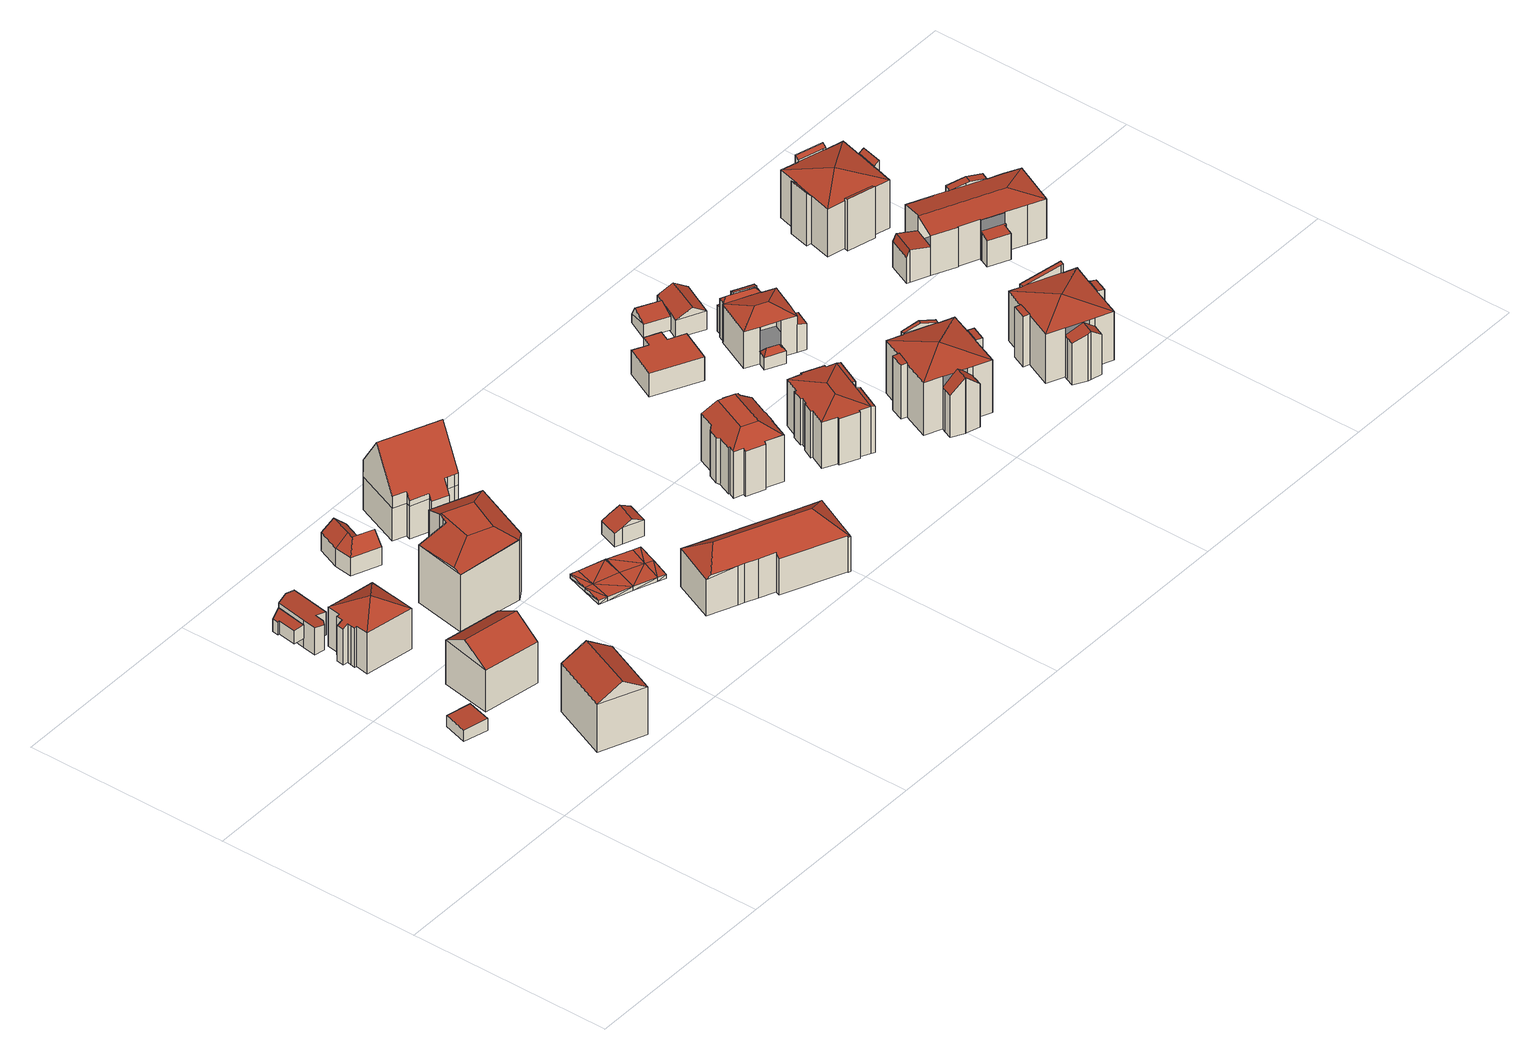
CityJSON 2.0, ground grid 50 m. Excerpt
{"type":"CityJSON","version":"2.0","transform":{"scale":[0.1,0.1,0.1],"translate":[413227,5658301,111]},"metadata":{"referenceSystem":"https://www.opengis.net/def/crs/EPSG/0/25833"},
"CityObjects":{
"building1":{"type":"Building","attributes":{"Dachtyp_tdc":"tdcPolyFlatRoof","Gemeindeschluessel":14612000,"Dachneigung":2.66,"QualitaetDacherkennung":71,"Geometrietyp2DReferenz":"3000","measuredHeight":3.19,"function":"31001_9998","roofType":"2100"},"geometry":[{"type":"Solid","lod":"2","boundaries":[[[[0,1,2,3]],[[1,4,5,2]],[[4,6,7,5]],[[6,0,3,7]],[[6,4,1,0]],[[3,2,5,7]]]],"semantics":{"surfaces":[{"type":"WallSurface"},{"type":"RoofSurface"},{"type":"GroundSurface"}],"values":[[0,0,0,0,1,2]]}}]},
"building2":{"type":"Building","attributes":{"Dachtyp_tdc":"tdcPolyFlatRoof","Gemeindeschluessel":14612000,"Dachneigung":5.07,"QualitaetDacherkennung":77,"Geometrietyp2DReferenz":"3000","measuredHeight":3.6,"function":"31001_9998","roofType":"2100"},"geometry":[{"type":"Solid","lod":"2","boundaries":[[[[8,9,10,11]],[[9,12,13,10]],[[12,14,15,13]],[[14,16,17,15]],[[16,18,19,17]],[[18,8,11,19]],[[18,16,14,12,9,8]],[[11,10,13,15,17,19]]]],"semantics":{"surfaces":[{"type":"WallSurface"},{"type":"RoofSurface"},{"type":"GroundSurface"}],"values":[[0,0,0,0,0,0,1,2]]}}]},
"building3":{"type":"Building","attributes":{"Dachtyp_tdc":"tdcPolyFlatRoof","Gemeindeschluessel":14612000,"Dachneigung":10.08,"QualitaetDacherkennung":52,"Geometrietyp2DReferenz":"3000","measuredHeight":7.12,"function":"31001_9998","roofType":"2100"},"geometry":[{"type":"Solid","lod":"2","boundaries":[[[[20,21,22,23]],[[21,24,25,22]],[[24,26,27,25]],[[26,28,29,27]],[[28,30,31,29]],[[30,32,33,31]],[[32,34,35,33]],[[34,36,37,35]],[[36,20,23,37]],[[36,34,32,30,28,26,24,21,20]],[[23,22,25,27,29,31,33,35,37]]]],"semantics":{"surfaces":[{"type":"WallSurface"},{"type":"RoofSurface"},{"type":"GroundSurface"}],"values":[[0,0,0,0,0,0,0,0,0,1,2]]}}]},
"building4":{"type":"Building","attributes":{"Dachtyp_tdc":"tdcGableRoof","Gemeindeschluessel":14612000,"Dachneigung":32.19,"QualitaetDacherkennung":63,"Geometrietyp2DReferenz":"3000","measuredHeight":16.27,"function":"31001_9998","roofType":"3100"},"geometry":[{"type":"Solid","lod":"2","boundaries":[[[[38,39,40,41]],[[39,42,43,40]],[[42,44,45,43]],[[44,38,41,45]],[[42,39,46]],[[38,44,47]],[[39,38,47,46]],[[44,42,46,47]],[[41,40,43,45]]]],"semantics":{"surfaces":[{"type":"WallSurface"},{"type":"RoofSurface"},{"type":"GroundSurface"}],"values":[[0,0,0,0,0,0,1,1,2]]}}]},
"building5":{"type":"Building","attributes":{"Dachtyp_tdc":"tdcTentRoof","Gemeindeschluessel":14612000,"Dachneigung":29.84,"QualitaetDacherkennung":59,"Geometrietyp2DReferenz":"3000","measuredHeight":13.93,"function":"31001_9998","roofType":"3500"},"geometry":[{"type":"Solid","lod":"2","boundaries":[[[[48,49,50,51]],[[49,52,53,50]],[[52,54,55,53]],[[54,56,57,55]],[[56,58,59,57]],[[58,60,61,59]],[[60,62,63,61]],[[62,64,65,63]],[[64,66,67,65]],[[66,68,69,67]],[[68,70,71,69]],[[70,72,73,71]],[[72,74,75,73]],[[74,76,77,75]],[[76,48,51,77]],[[68,66,64,62,78]],[[70,68,78]],[[72,70,78]],[[62,60,58,56,54,52,49,48,76,74,72,78]],[[51,50,53,55,57,59,61,63,65,67,69,71,73,75,77]]]],"semantics":{"surfaces":[{"type":"WallSurface"},{"type":"RoofSurface"},{"type":"GroundSurface"}],"values":[[0,0,0,0,0,0,0,0,0,0,0,0,0,0,0,1,1,1,1,2]]}}]},
"building6":{"type":"Building","attributes":{"Dachtyp_tdc":"tdcGableRoof","Gemeindeschluessel":14612000,"Dachneigung":33.59,"QualitaetDacherkennung":65,"Geometrietyp2DReferenz":"3000","measuredHeight":15.12,"function":"31001_9998","roofType":"3100"},"geometry":[{"type":"Solid","lod":"2","boundaries":[[[[79,80,81,82]],[[80,83,84,81]],[[83,85,86,84]],[[85,79,82,86]],[[83,80,87]],[[79,85,88]],[[80,79,88,87]],[[85,83,87,88]],[[82,81,84,86]]]],"semantics":{"surfaces":[{"type":"WallSurface"},{"type":"RoofSurface"},{"type":"GroundSurface"}],"values":[[0,0,0,0,0,0,1,1,2]]}}]},
"building7":{"type":"Building","attributes":{"Dachtyp_tdc":"tdcFreeFormRoof","Gemeindeschluessel":14612000,"Dachneigung":41.93,"QualitaetDacherkennung":25,"Geometrietyp2DReferenz":"3000","measuredHeight":7.38,"function":"31001_9998","roofType":"5000"},"geometry":[{"type":"Solid","lod":"2","boundaries":[[[[89,90,91,92]],[[90,93,94,91]],[[93,95,96,94]],[[95,97,98,96]],[[97,99,100,98]],[[99,101,102,100]],[[101,103,104,102]],[[103,89,92,104]],[[105,101,99]],[[101,105,103]],[[106,107,105,99,97]],[[108,109,106,97,95]],[[108,95,93]],[[109,108,93,90]],[[107,106,109,90,89]],[[105,107,89,103]],[[92,91,94,96,98,100,102,104]]]],"semantics":{"surfaces":[{"type":"WallSurface"},{"type":"RoofSurface"},{"type":"GroundSurface"}],"values":[[0,0,0,0,0,0,0,0,0,0,1,1,0,1,1,1,2]]}}]},
"building8":{"type":"Building","attributes":{"Dachtyp_tdc":"tdcFreeFormRoof","Gemeindeschluessel":14612000,"Dachneigung":16.42,"QualitaetDacherkennung":33,"Geometrietyp2DReferenz":"3000","measuredHeight":17.31,"function":"31001_9998","roofType":"5000"},"geometry":[{"type":"Solid","lod":"2","boundaries":[[[[110,111,112,113]],[[111,114,115,112]],[[114,116,117,115]],[[116,118,119,117]],[[118,120,121,119]],[[120,122,123,121]],[[122,124,125,123]],[[124,126,127,125]],[[126,128,129,127]],[[128,130,131,129]],[[130,132,133,131]],[[132,110,113,133]],[[134,135,136,137,132]],[[138,139,120,118,116,114,111,110,137,136]],[[140,141,124,122,139,138]],[[126,141,140,135,134,130,128]],[[135,140,138,136]],[[132,130,134]],[[110,132,137]],[[126,124,141]],[[122,120,139]],[[113,112,115,117,119,121,123,125,127,129,131,133]]]],"semantics":{"surfaces":[{"type":"WallSurface"},{"type":"RoofSurface"},{"type":"GroundSurface"}],"values":[[0,0,0,0,0,0,0,0,0,0,0,0,1,1,1,1,1,0,0,0,0,2]]}}]},
"building9":{"type":"Building","attributes":{"Erfassungsdatum_Objekt":"2022-03-29","BodenHoehe":111.21,"gemHoehe":0,"BauwerkHoehe":1,"Breite":10.5,"Gemeindeschluessel":"14612000","Geometrietyp2DReferenz":"3000","measuredHeight":1,"function":"53001_1800"},"geometry":[{"type":"MultiSurface","lod":"2","boundaries":[[[142,143,144]],[[142,144,145]],[[145,144,146]],[[146,144,147]],[[146,147,148]],[[147,149,150]],[[147,150,148]],[[150,149,151]],[[149,152,153]],[[149,153,151]],[[143,154,155]],[[143,155,144]],[[144,155,156]],[[144,156,147]],[[156,157,149]],[[156,149,147]],[[157,158,152]],[[157,152,149]],[[143,142,159]],[[143,159,160]],[[142,145,161]],[[142,161,159]],[[145,146,162]],[[145,162,161]],[[146,148,163]],[[146,163,162]],[[148,150,164]],[[148,164,163]],[[150,151,165]],[[150,165,164]],[[151,153,166]],[[151,166,165]],[[153,152,167]],[[153,167,166]],[[152,158,168]],[[152,168,167]],[[158,157,169]],[[158,169,168]],[[157,156,170]],[[156,155,171]],[[156,171,170]],[[155,154,172]],[[155,172,171]],[[154,143,160]],[[154,160,172]],[[157,170,169]],[[173,160,159]],[[161,173,159]],[[162,173,161]],[[174,173,162]],[[163,174,162]],[[164,175,174]],[[163,164,174]],[[165,175,164]],[[166,167,175]],[[165,166,175]],[[171,172,160]],[[173,171,160]],[[170,171,173]],[[174,170,173]],[[175,169,170]],[[174,175,170]],[[167,168,169]],[[175,167,169]]],"semantics":{"surfaces":[{"type":"RoofSurface"},{"type":"WallSurface"},{"type":"GroundSurface"}],"values":[0,0,0,0,0,0,0,0,0,0,0,0,0,0,0,0,0,0,1,1,1,1,1,1,1,1,1,1,1,1,1,1,1,1,1,1,1,1,1,1,1,1,1,1,1,1,2,2,2,2,2,2,2,2,2,2,2,2,2,2,2,2,2,2]}}]},
"building10":{"type":"Building","attributes":{"Dachtyp_tdc":"tdcFreeFormRoof","Gemeindeschluessel":14612000,"Dachneigung":56.39,"QualitaetDacherkennung":38,"Geometrietyp2DReferenz":"3000","measuredHeight":21.43,"function":"31001_9998","roofType":"5000"},"geometry":[{"type":"Solid","lod":"2","boundaries":[[[[176,177,178,179]],[[177,180,181,178]],[[180,182,183,181]],[[182,184,185,183]],[[184,186,187,185]],[[186,188,189,187]],[[188,190,191,189]],[[190,192,193,191]],[[192,194,195,193]],[[194,196,197,195]],[[196,198,199,197]],[[198,200,201,199]],[[200,202,203,201]],[[202,204,205,203]],[[204,206,207,205]],[[206,208,209,207]],[[208,210,211,209]],[[210,212,213,211]],[[194,192,214,215,216,217,218,219,220,221,222,223,224]],[[225,226,227,228,220,219,229,230,231,232,233]],[[210,225,233,212]],[[212,233,232,234]],[[234,232,231,176]],[[176,231,230,177]],[[177,230,229,180]],[[180,229,219,218,182]],[[202,221,220,228,204]],[[204,228,227,206]],[[206,227,226,208]],[[208,226,225,210]],[[194,224,196]],[[196,224,223,198]],[[198,223,222,200]],[[200,222,221,202]],[[182,218,217,184]],[[184,217,216,186]],[[186,216,215,188]],[[188,215,214,190]],[[190,214,192]],[[213,235,179,178,181,183,185,187,189,191,193,195,197,199,201,203,205,207,209,211]],[[212,234,235,213]],[[234,176,179,235]]]],"semantics":{"surfaces":[{"type":"WallSurface"},{"type":"RoofSurface"},{"type":"GroundSurface"}],"values":[[0,0,0,0,0,0,0,0,0,0,0,0,0,0,0,0,0,0,1,1,0,0,0,0,0,0,0,0,0,0,0,0,0,0,0,0,0,0,0,2,0,0]]}}]},
"building11":{"type":"Building","attributes":{"Dachtyp_tdc":"tdcFreeFormRoof","Gemeindeschluessel":14612000,"Dachneigung":34.91,"QualitaetDacherkennung":50,"Geometrietyp2DReferenz":"3000","measuredHeight":13.99,"function":"31001_9998","roofType":"5000"},"geometry":[{"type":"Solid","lod":"2","boundaries":[[[[236,237,238,239]],[[237,240,241,238]],[[240,242,243,241]],[[242,244,245,243]],[[244,246,247,245]],[[246,248,249,247]],[[248,250,251,249]],[[250,252,253,251]],[[252,254,255,253]],[[254,256,257,255]],[[256,258,259,257]],[[258,260,261,259]],[[260,236,239,261]],[[258,262,263]],[[264,265,250,248,266]],[[262,256,254,252,265,264,263]],[[263,264,266,246,244,242,240,237,236,260,258]],[[258,256,262]],[[248,246,266]],[[252,250,265]],[[239,238,241,243,245,247,249,251,253,255,257,259,261]]]],"semantics":{"surfaces":[{"type":"WallSurface"},{"type":"RoofSurface"},{"type":"GroundSurface"}],"values":[[0,0,0,0,0,0,0,0,0,0,0,0,0,1,1,1,1,0,0,0,2]]}}]},
"building12":{"type":"Building","attributes":{"Dachtyp_tdc":"tdcFreeFormRoof","Gemeindeschluessel":14612000,"Dachneigung":28.1,"QualitaetDacherkennung":77,"Geometrietyp2DReferenz":"3000","measuredHeight":5.71,"function":"31001_9998","roofType":"5000"},"geometry":[{"type":"Solid","lod":"2","boundaries":[[[[267,268,269,270]],[[268,271,272,269]],[[271,273,274,272]],[[275,276,277,278,273,271]],[[268,267,276,275]],[[267,277,276]],[[271,268,275]],[[274,279,280,270,269,272]],[[273,278,279,274]],[[278,277,280,279]],[[277,267,270,280]]]],"semantics":{"surfaces":[{"type":"WallSurface"},{"type":"RoofSurface"},{"type":"GroundSurface"}],"values":[[0,0,0,1,1,0,0,2,0,0,0]]}}]},
"building13":{"type":"Building","attributes":{"Dachtyp_tdc":"tdcFreeFormRoof","Gemeindeschluessel":14612000,"Dachneigung":29.51,"QualitaetDacherkennung":68,"Geometrietyp2DReferenz":"3000","measuredHeight":14.37,"function":"31001_9998","roofType":"5000"},"geometry":[{"type":"Solid","lod":"2","boundaries":[[[[281,282,283,284]],[[282,285,286,283]],[[285,287,288,286]],[[287,289,290,288]],[[289,291,292,290]],[[291,293,294,292]],[[293,295,296,294]],[[295,297,298,296]],[[297,299,300,298]],[[299,301,302,300]],[[301,303,304,302]],[[303,305,306,304]],[[305,307,308,306]],[[307,309,310,308]],[[309,311,312,310]],[[311,313,314,312]],[[313,315,316,314]],[[315,317,318,316]],[[317,319,320,318]],[[319,321,322,320]],[[321,323,324,322]],[[323,325,326,324]],[[325,327,328,326]],[[327,329,330,328]],[[329,331,332,330]],[[331,333,334,332]],[[333,335,336,334]],[[335,337,338,336]],[[337,339,340,338]],[[339,341,342,340]],[[341,343,344,342]],[[343,345,346,344]],[[345,347,348,346]],[[347,349,350,348]],[[349,351,352,350]],[[351,353,354,352]],[[353,355,356,354]],[[355,357,358,356]],[[357,359,360,358]],[[359,361,362,360]],[[361,363,364,362]],[[363,365,366,364]],[[365,367,368,366]],[[367,369,370,368]],[[369,371,372,370]],[[371,373,374,372]],[[373,375,376,374]],[[375,377,378,376]],[[377,379,380,378]],[[343,341,339,337,381,382,383,384,355,353,351,349,347,345]],[[385,386,365,363,361,359,357,384,383]],[[385,387,379,377,375,373,371,369,367,386]],[[381,335,333,331,329,327,325,323,321,319,317,315,313,311,309,307,305,303,301,299,297,295,293,291,289,287,285,282,281,388,389,390,391,392,393,382]],[[382,393,394,387,385,383]],[[337,335,381]],[[367,365,386]],[[394,379,387]],[[357,355,384]],[[380,395,396,397,398,399,400,401,284,283,286,288,290,292,294,296,298,300,302,304,306,308,310,312,314,316,318,320,322,324,326,328,330,332,334,336,338,340,342,344,346,348,350,352,354,356,358,360,362,364,366,368,370,372,374,376,378]],[[379,394,395,380]],[[394,393,396,395]],[[393,392,397,396]],[[392,391,398,397]],[[391,390,399,398]],[[390,389,400,399]],[[389,388,401,400]],[[388,281,284,401]]]],"semantics":{"surfaces":[{"type":"WallSurface"},{"type":"RoofSurface"},{"type":"GroundSurface"}],"values":[[0,0,0,0,0,0,0,0,0,0,0,0,0,0,0,0,0,0,0,0,0,0,0,0,0,0,0,0,0,0,0,0,0,0,0,0,0,0,0,0,0,0,0,0,0,0,0,0,0,1,1,1,1,1,0,0,0,0,2,0,0,0,0,0,0,0,0]]}}]},
"building14":{"type":"Building","attributes":{"Gemeindeschluessel":14612000,"Geometrietyp2DReferenz":"3000","function":"31001_9998","roofType":"9999"},"children":["building14-1","building14-2","building14-3"]},
"building14-1":{"type":"BuildingPart","attributes":{"Dachtyp_tdc":"tdcPolyFlatRoof","Dachneigung":15.01,"QualitaetDacherkennung":55,"Geometrietyp2DReferenz":"3000","measuredHeight":12.33,"roofType":"2100"},"parents":["building14"],"geometry":[{"type":"MultiSurface","lod":"2","boundaries":[[[402,403,404,405]],[[402,406,407,403]],[[406,408,409,407]],[[406,402,405,408]],[[409,404,403,407]]],"semantics":{"surfaces":[{"type":"WallSurface"},{"type":"RoofSurface"},{"type":"GroundSurface"}],"values":[0,0,0,1,2]}}]},
"building14-2":{"type":"BuildingPart","attributes":{"Dachtyp_tdc":"tdcPolyFlatRoof","Dachneigung":16.15,"QualitaetDacherkennung":57,"Geometrietyp2DReferenz":"3000","measuredHeight":12.35,"roofType":"2100"},"parents":["building14"],"geometry":[{"type":"MultiSurface","lod":"2","boundaries":[[[410,411,412,413]],[[411,414,415,412]],[[410,413,416,417]],[[417,414,411,410]],[[413,412,415,416]]],"semantics":{"surfaces":[{"type":"WallSurface"},{"type":"RoofSurface"},{"type":"GroundSurface"}],"values":[0,0,0,1,2]}}]},
"building14-3":{"type":"BuildingPart","attributes":{"Dachtyp_tdc":"tdcHipRoof","Dachneigung":10.01,"QualitaetDacherkennung":80,"Geometrietyp2DReferenz":"3000","measuredHeight":13.24,"roofType":"3200"},"parents":["building14"],"geometry":[{"type":"MultiSurface","lod":"2","boundaries":[[[414,418,419,415]],[[418,420,421,419]],[[420,422,423,421]],[[422,424,425,423]],[[424,426,427,425]],[[426,428,429,427]],[[428,430,431,429]],[[430,432,433,431]],[[432,434,435,433]],[[434,436,437,435]],[[436,438,439,437]],[[438,440,441,439]],[[440,442,443,441]],[[442,444,445,443]],[[444,446,447,445]],[[446,448,449,447]],[[448,450,451,449]],[[450,452,453,451]],[[452,405,404,453]],[[408,417,416,409]],[[405,452,450,448,446,444,454]],[[426,424,422,420,418,414,455]],[[444,442,440,438,436,434,432,430,428,426,455,454]],[[414,417,408,405,454,455]],[[415,419,421,423,425,427,429,431,433,435,437,439,441,443,445,447,449,451,453,404,409,416]]],"semantics":{"surfaces":[{"type":"WallSurface"},{"type":"RoofSurface"},{"type":"GroundSurface"}],"values":[0,0,0,0,0,0,0,0,0,0,0,0,0,0,0,0,0,0,0,0,1,1,1,1,2]}}]},
"building15":{"type":"Building","attributes":{"Dachtyp_tdc":"tdcPolyFlatRoof","Gemeindeschluessel":14612000,"Dachneigung":0,"QualitaetDacherkennung":79,"Geometrietyp2DReferenz":"3000","measuredHeight":6.13,"function":"31001_9998","roofType":"1000"},"geometry":[{"type":"Solid","lod":"2","boundaries":[[[[456,457,458,459]],[[457,460,461,458]],[[460,462,463,461]],[[462,464,465,463]],[[464,466,467,465]],[[466,468,469,467]],[[468,470,471,469]],[[470,456,459,471]],[[470,468,466,464,462,460,457,456]],[[459,458,461,463,465,467,469,471]]]],"semantics":{"surfaces":[{"type":"WallSurface"},{"type":"RoofSurface"},{"type":"GroundSurface"}],"values":[[0,0,0,0,0,0,0,0,1,2]]}}]},
"building16":{"type":"Building","attributes":{"Gemeindeschluessel":14612000,"Geometrietyp2DReferenz":"3000","function":"31001_9998","roofType":"9999"},"children":["building16-1","building16-2","building16-3","building16-4","building16-5"]},
"building16-1":{"type":"BuildingPart","attributes":{"Dachtyp_tdc":"tdcPolyFlatRoof","Dachneigung":5.68,"QualitaetDacherkennung":52,"Geometrietyp2DReferenz":"3000","measuredHeight":14.23,"roofType":"2100"},"parents":["building16"],"geometry":[{"type":"MultiSurface","lod":"2","boundaries":[[[472,473,474,475,476]],[[477,478,479,480,481]],[[478,482,483,479]],[[482,484,485,483]],[[484,472,476,485]],[[484,482,478,477,473,472]],[[476,475,480,479,483,485]]],"semantics":{"surfaces":[{"type":"WallSurface"},{"type":"RoofSurface"},{"type":"GroundSurface"}],"values":[0,0,0,0,0,1,2]}}]},
"building16-2":{"type":"BuildingPart","attributes":{"Dachtyp_tdc":"tdcPolyFlatRoof","Dachneigung":5.21,"QualitaetDacherkennung":61,"Geometrietyp2DReferenz":"3000","measuredHeight":14.22,"roofType":"2100"},"parents":["building16"],"geometry":[{"type":"MultiSurface","lod":"2","boundaries":[[[486,487,488]],[[486,489,490,487]],[[489,491,492,490]],[[491,493,494,495,492]],[[493,491,489,486]],[[487,490,492,495]]],"semantics":{"surfaces":[{"type":"WallSurface"},{"type":"RoofSurface"},{"type":"GroundSurface"}],"values":[0,0,0,0,1,2]}}]},
"building16-3":{"type":"BuildingPart","attributes":{"Dachtyp_tdc":"tdcGableRoof","Dachneigung":17.17,"QualitaetDacherkennung":29,"Geometrietyp2DReferenz":"3000","measuredHeight":15.24,"roofType":"3100"},"parents":["building16"],"geometry":[{"type":"MultiSurface","lod":"2","boundaries":[[[496,497,498,499,500]],[[497,501,502,498]],[[501,503,504,505,502]],[[501,497,506]],[[496,503,507]],[[497,496,507,506]],[[503,501,506,507]],[[499,498,502,505]]],"semantics":{"surfaces":[{"type":"WallSurface"},{"type":"RoofSurface"},{"type":"GroundSurface"}],"values":[0,0,0,0,0,1,1,2]}}]},
"building16-4":{"type":"BuildingPart","attributes":{"Dachtyp_tdc":"tdcFreeFormRoof","Dachneigung":48.38,"QualitaetDacherkennung":7,"Geometrietyp2DReferenz":"3000","measuredHeight":14.64,"roofType":"5000"},"parents":["building16"],"geometry":[{"type":"MultiSurface","lod":"2","boundaries":[[[508,509,510,511]],[[509,512,513,510]],[[512,514,515,513]],[[514,516,517,515]],[[516,518,519,517]],[[518,520,521,519]],[[520,522,523,521]],[[522,524,525,523]],[[518,516,514,512,509,508,526,527]],[[527,528,524,522,520,518]],[[525,529,511,510,513,515,517,519,521,523]]],"semantics":{"surfaces":[{"type":"WallSurface"},{"type":"RoofSurface"},{"type":"GroundSurface"}],"values":[0,0,0,0,0,0,0,0,1,1,2]}}]},
"building16-5":{"type":"BuildingPart","attributes":{"Dachtyp_tdc":"tdcTentRoof","Dachneigung":14.59,"QualitaetDacherkennung":62,"Geometrietyp2DReferenz":"3000","measuredHeight":15.88,"roofType":"3500"},"parents":["building16"],"geometry":[{"type":"MultiSurface","lod":"2","boundaries":[[[530,531,532,476]],[[531,500,499,532]],[[504,533,534,505]],[[533,488,487,534]],[[494,535,536,495]],[[535,537,511,536]],[[537,508,511]],[[538,525,524]],[[538,539,540,525]],[[539,481,480,540]],[[474,530,476,475]],[[533,504,500,531,541]],[[535,494,488,533,541]],[[539,538,528,542,526,537,535,541]],[[531,530,474,481,539,541]],[[476,532,499,505,534,487,495,536,511,529,525,540,480,475]]],"semantics":{"surfaces":[{"type":"WallSurface"},{"type":"RoofSurface"},{"type":"GroundSurface"}],"values":[0,0,0,0,0,0,0,0,0,0,0,1,1,1,1,2]}}]},
"building17":{"type":"Building","attributes":{"Dachtyp_tdc":"tdcGableRoof","Gemeindeschluessel":14612000,"Dachneigung":16.46,"QualitaetDacherkennung":18,"Geometrietyp2DReferenz":"3000","measuredHeight":4.87,"function":"31001_9998","roofType":"3100"},"geometry":[{"type":"Solid","lod":"2","boundaries":[[[[543,544,545,546]],[[544,547,548,545]],[[547,549,550,548]],[[549,543,546,550]],[[547,544,551]],[[543,549,552]],[[544,543,552,551]],[[549,547,551,552]],[[546,545,548,550]]]],"semantics":{"surfaces":[{"type":"WallSurface"},{"type":"RoofSurface"},{"type":"GroundSurface"}],"values":[[0,0,0,0,0,0,1,1,2]]}}]},
"building18":{"type":"Building","attributes":{"Gemeindeschluessel":14612000,"Geometrietyp2DReferenz":"3000","function":"31001_9998","roofType":"9999"},"children":["building18-1","building18-2","building18-3","building18-4","building18-5"]},
"building18-1":{"type":"BuildingPart","attributes":{"Dachtyp_tdc":"tdcPolyFlatRoof","Dachneigung":13.36,"QualitaetDacherkennung":49,"Geometrietyp2DReferenz":"3000","measuredHeight":7.29,"roofType":"2100"},"parents":["building18"],"geometry":[{"type":"MultiSurface","lod":"2","boundaries":[[[553,554,555,556]],[[554,557,558,555]],[[557,559,560,558]],[[559,561,562,560]],[[561,559,557,554,553]],[[555,558,560,562,556]]],"semantics":{"surfaces":[{"type":"WallSurface"},{"type":"RoofSurface"},{"type":"GroundSurface"}],"values":[0,0,0,0,1,2]}}]},
"building18-2":{"type":"BuildingPart","attributes":{"Dachtyp_tdc":"tdcFreeFormRoof","Dachneigung":46.64,"QualitaetDacherkennung":21,"Geometrietyp2DReferenz":"3000","measuredHeight":11.03,"roofType":"5000"},"parents":["building18"],"geometry":[{"type":"MultiSurface","lod":"2","boundaries":[[[563,564,565,566]],[[564,567,568,565]],[[567,569,570,568]],[[569,571,572,570]],[[573,574,575,576,577]],[[573,571,569,567,578,579]],[[567,564,578]],[[564,563,580,581]],[[564,581,574,579,578]],[[574,573,579]],[[566,565,568,570,572,577,576,582]]],"semantics":{"surfaces":[{"type":"WallSurface"},{"type":"RoofSurface"},{"type":"GroundSurface"}],"values":[0,0,0,0,0,1,1,1,1,1,2]}}]},
"building18-3":{"type":"BuildingPart","attributes":{"Dachtyp_tdc":"tdcHipRoof","Dachneigung":20.39,"QualitaetDacherkennung":47,"Geometrietyp2DReferenz":"3000","measuredHeight":11.4,"roofType":"3200"},"parents":["building18"],"geometry":[{"type":"MultiSurface","lod":"2","boundaries":[[[583,553,556]],[[584,585,586,562,561]],[[585,587,586]],[[588,589,590]],[[588,591,592,589]],[[591,563,566,592]],[[575,593,594,576]],[[593,583,556,594]],[[595,580,563,591,596]],[[584,583,593,597]],[[591,588,585,584,597,596]],[[593,575,595,596,597]],[[556,562,586,589,592,566,582,576,594]]],"semantics":{"surfaces":[{"type":"WallSurface"},{"type":"RoofSurface"},{"type":"GroundSurface"}],"values":[0,0,0,0,0,0,0,0,1,1,1,1,2]}}]},
"building18-4":{"type":"BuildingPart","attributes":{"Dachtyp_tdc":"tdcPolyFlatRoof","Dachneigung":19.41,"QualitaetDacherkennung":34,"Geometrietyp2DReferenz":"3000","measuredHeight":10.51,"roofType":"2100"},"parents":["building18"],"geometry":[{"type":"MultiSurface","lod":"2","boundaries":[[[598,599,600,601]],[[599,602,603,600]],[[602,604,573,577,603]],[[605,598,601,572,571]],[[605,604,602,599,598]],[[601,600,603,577,572]]],"semantics":{"surfaces":[{"type":"WallSurface"},{"type":"RoofSurface"},{"type":"GroundSurface"}],"values":[0,0,0,0,1,2]}}]},
"building18-5":{"type":"BuildingPart","attributes":{"Dachtyp_tdc":"tdcFreeFormRoof","Dachneigung":51.35,"QualitaetDacherkennung":6,"Geometrietyp2DReferenz":"3000","measuredHeight":4.57,"roofType":"5000"},"parents":["building18"],"geometry":[{"type":"MultiSurface","lod":"2","boundaries":[[[587,606,607,586]],[[606,608,609,607]],[[608,590,589,609]],[[610,590,608]],[[611,610,608,606]],[[611,606,587]],[[610,611,587,590]],[[586,607,609,589]]],"semantics":{"surfaces":[{"type":"WallSurface"},{"type":"RoofSurface"},{"type":"GroundSurface"}],"values":[0,0,0,1,1,1,1,2]}}]},
"building19":{"type":"Building","attributes":{"Dachtyp_tdc":"tdcFreeFormRoof","Gemeindeschluessel":14612000,"Dachneigung":28.33,"QualitaetDacherkennung":78,"Geometrietyp2DReferenz":"3000","measuredHeight":6.81,"function":"31001_9998","roofType":"5000"},"geometry":[{"type":"Solid","lod":"2","boundaries":[[[[612,613,614,615]],[[613,616,617,614]],[[616,618,619,617]],[[618,620,621,619]],[[620,622,623,621]],[[622,624,625,623]],[[624,612,615,625]],[[626,616,613,612,627]],[[622,620,618,626,627,624]],[[612,624,627]],[[618,616,626]],[[615,614,617,619,621,623,625]]]],"semantics":{"surfaces":[{"type":"WallSurface"},{"type":"RoofSurface"},{"type":"GroundSurface"}],"values":[[0,0,0,0,0,0,0,1,1,0,0,2]]}}]},
"building20":{"type":"Building","attributes":{"Dachtyp_tdc":"tdcPolyFlatRoof","Gemeindeschluessel":14612000,"Dachneigung":0,"QualitaetDacherkennung":22,"Geometrietyp2DReferenz":"3000","measuredHeight":6.88,"function":"31001_9998","roofType":"1000"},"geometry":[{"type":"Solid","lod":"2","boundaries":[[[[628,629,630,631]],[[629,632,633,630]],[[632,634,635,633]],[[634,636,637,635]],[[636,628,631,637]],[[636,634,632,629,628]],[[631,630,633,635,637]]]],"semantics":{"surfaces":[{"type":"WallSurface"},{"type":"RoofSurface"},{"type":"GroundSurface"}],"values":[[0,0,0,0,0,1,2]]}}]},
"building21":{"type":"Building","attributes":{"Gemeindeschluessel":14612000,"Geometrietyp2DReferenz":"3000","function":"31001_9998","roofType":"9999"},"children":["building21-1","building21-2","building21-3","building21-4","building21-5"]},
"building21-1":{"type":"BuildingPart","attributes":{"Dachtyp_tdc":"tdcPolyFlatRoof","Dachneigung":14.17,"QualitaetDacherkennung":16,"Geometrietyp2DReferenz":"3000","measuredHeight":15.29,"roofType":"2100"},"parents":["building21"],"geometry":[{"type":"MultiSurface","lod":"2","boundaries":[[[638,639,640,641]],[[639,642,643,644,640]],[[645,638,641,646]],[[645,647,642,639,638]],[[641,640,644,646]]],"semantics":{"surfaces":[{"type":"WallSurface"},{"type":"RoofSurface"},{"type":"GroundSurface"}],"values":[0,0,0,1,2]}}]},
"building21-2":{"type":"BuildingPart","attributes":{"Dachtyp_tdc":"tdcPolyFlatRoof","Dachneigung":6.36,"QualitaetDacherkennung":60,"Geometrietyp2DReferenz":"3000","measuredHeight":13.27,"roofType":"2100"},"parents":["building21"],"geometry":[{"type":"MultiSurface","lod":"2","boundaries":[[[648,649,650]],[[648,651,652,649]],[[651,653,654,652]],[[653,655,656,657,654]],[[655,653,651,648]],[[649,652,654,657]]],"semantics":{"surfaces":[{"type":"WallSurface"},{"type":"RoofSurface"},{"type":"GroundSurface"}],"values":[0,0,0,0,1,2]}}]},
"building21-3":{"type":"BuildingPart","attributes":{"Dachtyp_tdc":"tdcFreeFormRoof","Dachneigung":21.48,"QualitaetDacherkennung":7,"Geometrietyp2DReferenz":"3000","measuredHeight":12.63,"roofType":"5000"},"parents":["building21"],"geometry":[{"type":"MultiSurface","lod":"2","boundaries":[[[658,659,660,661]],[[662,663,664,665]],[[663,666,667,664]],[[666,668,669,667]],[[668,670,671,669]],[[670,672,673,671]],[[672,658,661,673]],[[668,666,663,662,674]],[[674,659,658,672,670,668]],[[661,660,675,665,664,667,669,671,673]]],"semantics":{"surfaces":[{"type":"WallSurface"},{"type":"RoofSurface"},{"type":"GroundSurface"}],"values":[0,0,0,0,0,0,0,1,1,2]}}]},
"building21-4":{"type":"BuildingPart","attributes":{"Dachtyp_tdc":"tdcPolyFlatRoof","Dachneigung":6.03,"QualitaetDacherkennung":62,"Geometrietyp2DReferenz":"3000","measuredHeight":13.26,"roofType":"2100"},"parents":["building21"],"geometry":[{"type":"MultiSurface","lod":"2","boundaries":[[[676,677,678,679]],[[680,681,682,683,684]],[[681,685,686,682]],[[681,680,677,676,685]],[[686,679,683,682]],[[685,676,679,686]]],"semantics":{"surfaces":[{"type":"WallSurface"},{"type":"RoofSurface"},{"type":"GroundSurface"}],"values":[0,0,0,1,2,0]}}]},
"building21-5":{"type":"BuildingPart","attributes":{"Dachtyp_tdc":"tdcTentRoof","Dachneigung":13.04,"QualitaetDacherkennung":62,"Geometrietyp2DReferenz":"3000","measuredHeight":14.89,"roofType":"3500"},"parents":["building21"],"geometry":[{"type":"MultiSurface","lod":"2","boundaries":[[[656,687,688,657]],[[687,689,646,688]],[[689,645,646]],[[643,690,691,644]],[[690,684,683,691]],[[678,692,693,679]],[[692,694,665,693]],[[694,662,665]],[[695,696,697,660,659]],[[696,650,649,697]],[[690,643,647,689,687,698]],[[692,678,684,690,698]],[[696,695,694,692,698]],[[687,656,650,696,698]],[[657,688,646,644,691,683,679,693,665,675,660,697,649]]],"semantics":{"surfaces":[{"type":"WallSurface"},{"type":"RoofSurface"},{"type":"GroundSurface"}],"values":[0,0,0,0,0,0,0,0,0,0,1,1,1,1,2]}}]},
"building22":{"type":"Building","attributes":{"Gemeindeschluessel":14612000,"Geometrietyp2DReferenz":"3000","function":"31001_9998","roofType":"9999"},"children":["building22-1","building22-2","building22-3","building22-4","building22-5"]},
"building22-1":{"type":"BuildingPart","attributes":{"Dachtyp_tdc":"tdcPolyFlatRoof","Dachneigung":31.79,"QualitaetDacherkennung":45,"Geometrietyp2DReferenz":"3000","measuredHeight":13.58,"roofType":"2100"},"parents":["building22"],"geometry":[{"type":"MultiSurface","lod":"2","boundaries":[[[699,700,701]],[[699,702,703,700]],[[702,704,705,703]],[[704,706,707,705]],[[706,708,709,710,707]],[[708,706,704,702,699]],[[700,703,705,707,710]]],"semantics":{"surfaces":[{"type":"WallSurface"},{"type":"RoofSurface"},{"type":"GroundSurface"}],"values":[0,0,0,0,0,1,2]}}]},
"building22-2":{"type":"BuildingPart","attributes":{"Dachtyp_tdc":"tdcPolyFlatRoof","Dachneigung":32.88,"QualitaetDacherkennung":16,"Geometrietyp2DReferenz":"3000","measuredHeight":13.66,"roofType":"2100"},"parents":["building22"],"geometry":[{"type":"MultiSurface","lod":"2","boundaries":[[[711,712,713,714,715]],[[716,717,718]],[[716,719,720,717]],[[719,711,715,720]],[[719,716,712,711]],[[715,714,717,720]]],"semantics":{"surfaces":[{"type":"WallSurface"},{"type":"RoofSurface"},{"type":"GroundSurface"}],"values":[0,0,0,0,1,2]}}]},
"building22-3":{"type":"BuildingPart","attributes":{"Dachtyp_tdc":"tdcTentRoof","Dachneigung":14.29,"QualitaetDacherkennung":63,"Geometrietyp2DReferenz":"3000","measuredHeight":14.53,"roofType":"3500"},"parents":["building22"],"geometry":[{"type":"MultiSurface","lod":"2","boundaries":[[[713,721,722,714]],[[721,701,700,722]],[[709,723,707,710]],[[723,724,725,707]],[[724,726,727,725]],[[728,729,730,731]],[[729,732,733,730]],[[732,734,735,733]],[[736,737,738,739]],[[737,718,717,738]],[[724,723,709,701,721,740]],[[729,728,726,724,740]],[[737,736,734,732,729,740]],[[721,713,718,737,740]],[[714,722,700,710,707,725,727,731,730,733,735,739,738,717]]],"semantics":{"surfaces":[{"type":"WallSurface"},{"type":"RoofSurface"},{"type":"GroundSurface"}],"values":[0,0,0,0,0,0,0,0,0,0,1,1,1,1,2]}}]},
"building22-4":{"type":"BuildingPart","attributes":{"Dachtyp_tdc":"tdcPolyFlatRoof","Dachneigung":42.14,"QualitaetDacherkennung":49,"Geometrietyp2DReferenz":"3000","measuredHeight":13.66,"roofType":"2100"},"parents":["building22"],"geometry":[{"type":"MultiSurface","lod":"2","boundaries":[[[741,742,735,734]],[[741,743,744,742]],[[743,745,739,744]],[[745,736,739]],[[736,745,743,741,734]],[[735,742,744,739]]],"semantics":{"surfaces":[{"type":"WallSurface"},{"type":"RoofSurface"},{"type":"GroundSurface"}],"values":[0,0,0,0,1,2]}}]},
"building22-5":{"type":"BuildingPart","attributes":{"Dachtyp_tdc":"tdcPolyFlatRoof","Dachneigung":19.56,"QualitaetDacherkennung":23,"Geometrietyp2DReferenz":"3000","measuredHeight":13.58,"roofType":"2100"},"parents":["building22"],"geometry":[{"type":"MultiSurface","lod":"2","boundaries":[[[746,747,728,731,748]],[[749,750,751,727,726]],[[750,746,748,751]],[[750,749,747,746]],[[748,731,727,751]]],"semantics":{"surfaces":[{"type":"WallSurface"},{"type":"RoofSurface"},{"type":"GroundSurface"}],"values":[0,0,0,1,2]}}]},
"building23":{"type":"Building","attributes":{"Gemeindeschluessel":14612000,"Geometrietyp2DReferenz":"3000","function":"31001_9998","roofType":"9999"},"children":["building23-1","building23-2","building23-3","building23-4"]},
"building23-1":{"type":"BuildingPart","attributes":{"Dachtyp_tdc":"tdcPolyFlatRoof","Dachneigung":9.78,"QualitaetDacherkennung":51,"Geometrietyp2DReferenz":"3000","measuredHeight":7.41,"roofType":"2100"},"parents":["building23"],"geometry":[{"type":"MultiSurface","lod":"2","boundaries":[[[752,753,754,755]],[[753,756,757,754]],[[756,758,759,757]],[[760,761,762,763]],[[761,764,765,762]],[[764,766,767,765]],[[766,752,755,767]],[[766,764,761,760,758,756,753,752]],[[755,754,757,759,763,762,765,767]]],"semantics":{"surfaces":[{"type":"WallSurface"},{"type":"RoofSurface"},{"type":"GroundSurface"}],"values":[0,0,0,0,0,0,0,1,2]}}]},
"building23-2":{"type":"BuildingPart","attributes":{"Dachtyp_tdc":"tdcHipAndGableRoof","Dachneigung":11.68,"QualitaetDacherkennung":52,"Geometrietyp2DReferenz":"3000","measuredHeight":11.62,"roofType":"5000"},"parents":["building23"],"geometry":[{"type":"MultiSurface","lod":"2","boundaries":[[[768,769,770,759,758]],[[769,771,772,770]],[[771,773,774,772]],[[773,775,776,777,774]],[[778,779,780,781,782]],[[779,783,784,780]],[[783,785,784]],[[786,787,788,789]],[[787,790,791,788]],[[790,792,793,791]],[[792,794,795,793]],[[794,796,797,795]],[[796,798,760,763,797]],[[792,790,799]],[[790,787,786,800,801,783,779,778,802,799]],[[802,775,773,771,769,768,798,796,794,792,799]],[[763,759,770,772,774,777,803,781,780,784,804,789,788,791,793,795,797]]],"semantics":{"surfaces":[{"type":"WallSurface"},{"type":"RoofSurface"},{"type":"GroundSurface"}],"values":[0,0,0,0,0,0,0,0,0,0,0,0,0,1,1,1,2]}}]},
"building23-3":{"type":"BuildingPart","attributes":{"Dachtyp_tdc":"tdcGableRoof","Dachneigung":10.17,"QualitaetDacherkennung":43,"Geometrietyp2DReferenz":"3000","measuredHeight":11.23,"roofType":"3100"},"parents":["building23"],"geometry":[{"type":"MultiSurface","lod":"2","boundaries":[[[785,801,805,784]],[[801,806,807,805]],[[806,808,809,807]],[[808,810,811,809]],[[810,812,786,789,811]],[[808,806,801,785,801,813]],[[813,812,810,808]],[[804,784,805,807,809,811,789]]],"semantics":{"surfaces":[{"type":"WallSurface"},{"type":"RoofSurface"},{"type":"GroundSurface"}],"values":[0,0,0,0,0,1,1,2]}}]},
"building23-4":{"type":"BuildingPart","attributes":{"Dachtyp_tdc":"tdcGableRoof","Dachneigung":10.95,"QualitaetDacherkennung":11,"Geometrietyp2DReferenz":"3000","measuredHeight":8.51,"roofType":"3100"},"parents":["building23"],"geometry":[{"type":"MultiSurface","lod":"2","boundaries":[[[814,815,816,817]],[[815,818,819,816]],[[818,820,821,819]],[[820,782,781,821]],[[776,814,817,777]],[[820,818,815,814]],[[814,776,822,782,820]],[[817,816,819,821,781,803,777]]],"semantics":{"surfaces":[{"type":"WallSurface"},{"type":"RoofSurface"},{"type":"GroundSurface"}],"values":[0,0,0,0,0,1,1,2]}}]}
},
"vertices":[
[63,250,95],[5,266,92],[5,266,63],[63,250,63],[21,324,92],[21,324,63],[79,308,95],[79,308,63],
[28,727,110],[35,772,110],[35,772,76],[28,727,76],[31,772,109],[31,772,76],[33,787,109],[33,787,76],[67,799,112],[67,799,76],[54,723,112],[54,723,76],
[48,690,124],[54,723,124],[54,723,53],[48,690,53],[67,799,124],[67,799,53],[107,812,117],[107,812,53],[131,808,113],[131,808,53],[115,713,113],[115,713,53],[88,718,118],[88,718,53],[84,696,118],[84,696,53],[73,685,119],[73,685,53],
[195,67,139],[255,209,139],[255,209,13],[195,67,13],[365,162,138],[365,162,13],[305,22,138],[305,22,13],[309,186,176],[250,44,176],
[76,618,148],[78,627,147],[78,627,46],[76,618,46],[65,629,140],[65,629,46],[68,647,139],[68,647,46],[81,644,147],[81,644,46],[84,661,146],[84,661,46],[90,659,149],[90,659,46],[96,692,148],[96,692,46],[97,692,148],[97,692,46],[134,685,148],[134,685,46],[215,671,148],[215,671,46],[194,551,153],[194,551,46],[73,572,153],[73,572,46],[79,605,151],[79,605,46],[74,606,148],[74,606,46],[144,619,185],
[285,294,135],[144,319,135],[144,319,27],[285,294,27],[166,440,142],[166,440,27],[307,415,142],[307,415,27],[155,382,178],[296,357,178],
[318,808,80],[324,852,80],[324,852,33],[318,808,33],[347,908,80],[347,908,33],[400,885,80],[400,885,33],[384,844,80],[384,844,33],[407,834,80],[407,834,33],[405,829,80],[405,829,33],[386,781,80],[386,781,33],[397,808,106],[348,828,105],[349,827,106],[374,897,106],[353,844,107],
[349,655,170],[407,644,186],[407,644,20],[349,655,20],[411,643,187],[411,643,20],[423,641,190],[423,641,20],[430,655,190],[430,655,20],[436,669,190],[436,669,20],[451,707,172],[451,707,20],[453,711,170],[453,711,20],[571,661,170],[571,661,20],[509,513,170],[509,513,20],[483,497,178],[483,497,20],[325,527,170],[325,527,20],[480,497,179],[470,554,193],[412,578,193],[329,547,176],[439,667,191],[436,670,190],[511,637,191],[570,662,171],
[622,474,12],[606,424,12],[625,418,12],[641,468,12],[704,448,12],[688,398,12],[706,447,12],[744,375,12],[708,446,12],[764,423,12],[763,367,12],[782,416,12],[590,374,12],[610,367,12],[670,348,12],[724,326,12],[743,319,12],[622,474,2],[606,424,2],[641,468,2],[704,448,2],[706,447,2],[708,446,2],[764,423,2],[782,416,2],[763,367,2],[743,319,2],[724,326,2],[670,348,2],[610,367,2],[590,374,2],[625,418,2],[688,398,2],[744,375,2],
[612,899,113],[607,888,113],[607,888,27],[612,899,27],[656,868,113],[656,868,27],[611,758,113],[611,758,27],[603,761,113],[603,761,27],[588,767,113],[588,767,27],[580,770,113],[580,770,27],[575,757,113],[575,757,27],[572,751,113],[572,751,27],[534,767,113],[534,767,27],[538,776,113],[538,776,27],[494,793,113],[494,793,27],[498,804,113],[498,804,27],[466,817,113],[466,817,27],[511,928,113],[511,928,27],[547,913,113],[547,913,27],[558,939,113],[558,939,27],[578,930,113],[578,930,27],[571,915,113],[571,915,27],[575,757,122],[580,770,144],[588,767,144],[603,761,144],[611,758,144],[635,817,241],[491,877,241],[466,817,144],[498,804,144],[494,793,127],[538,776,127],[578,930,114],[558,939,114],[547,913,157],[511,928,157],[656,868,157],[607,888,157],[612,899,140],[595,905,140],[571,915,139],[595,905,113],[595,905,27],
[978,30,109],[832,93,109],[832,93,14],[978,30,14],[836,104,117],[836,104,14],[798,120,117],[798,120,14],[768,133,117],[768,133,14],[753,139,117],[753,139,14],[685,169,108],[685,169,14],[728,269,114],[728,269,14],[979,161,114],[979,161,14],[1022,143,114],[1022,143,14],[1031,139,114],[1031,139,14],[983,25,107],[983,25,14],[977,27,107],[977,27,14],[1031,139,115],[960,108,154],[747,199,154],[729,269,114],[695,165,117],
[843,490,44],[825,441,44],[825,441,1],[843,490,1],[777,459,45],[777,459,1],[759,466,35],[759,466,1],[799,451,58],[818,499,58],[795,508,45],[777,514,35],[777,514,1],[795,508,1],
[1135,479,144],[1136,480,142],[1136,480,13],[1135,479,13],[1137,480,140],[1137,480,13],[1139,481,139],[1139,481,13],[1140,481,137],[1140,481,13],[1142,481,136],[1142,481,13],[1143,481,135],[1143,481,13],[1145,481,134],[1145,481,13],[1146,481,133],[1146,481,13],[1147,481,132],[1147,481,13],[1149,481,132],[1149,481,13],[1150,480,132],[1150,480,13],[1152,480,132],[1152,480,13],[1153,479,132],[1153,479,13],[1154,478,132],[1154,478,13],[1155,477,132],[1155,477,13],[1157,477,133],[1157,477,13],[1158,476,134],[1158,476,13],[1159,475,135],[1159,475,13],[1160,473,136],[1160,473,13],[1161,472,137],[1161,472,13],[1161,471,139],[1161,471,13],[1162,470,141],[1162,470,13],[1163,468,142],[1163,468,13],[1163,467,144],[1163,467,13],[1163,466,146],[1163,466,13],[1164,464,148],[1164,464,13],[1164,463,151],[1164,463,13],[1164,461,151],[1164,461,13],[1164,460,151],[1164,460,13],[1164,459,151],[1164,459,13],[1164,457,151],[1164,457,13],[1189,446,134],[1189,446,13],[1168,397,134],[1168,397,13],[1170,396,132],[1170,396,13],[1156,364,132],[1156,364,13],[1154,365,134],[1154,365,13],[1133,317,134],[1133,317,13],[1091,336,135],[1091,336,13],[1088,330,132],[1088,330,13],[1045,349,131],[1045,349,13],[1047,355,134],[1047,355,13],[1025,364,134],[1025,364,13],[1032,380,135],[1032,380,13],[1030,381,134],[1030,381,13],[1044,414,134],[1044,414,13],[1042,423,131],[1042,423,13],[1053,448,131],[1053,448,13],[1065,455,135],[1065,455,13],[1081,493,135],[1081,493,13],[1164,462,152],[1155,463,157],[1114,369,157],[1131,318,135],[1076,386,157],[1026,366,135],[1116,478,157],[1133,479,146],[1132,478,148],[1131,477,150],[1130,476,153],[1129,475,155],[1128,474,157],[1127,473,157],[1127,473,13],[1128,474,13],[1129,475,13],[1130,476,13],[1131,477,13],[1132,478,13],[1133,479,13],
[1399,380,127],[1399,380,6],[1391,384,6],[1391,384,129],[1369,317,127],[1369,317,6],[1361,321,129],[1361,321,6],
[1360,298,126],[1330,235,126],[1330,235,6],[1360,298,6],[1322,239,129],[1322,239,6],[1352,302,6],[1352,302,129],
[1297,251,129],[1297,251,6],[1295,246,128],[1295,246,6],[1251,267,127],[1251,267,6],[1253,272,128],[1253,272,6],[1220,288,127],[1220,288,6],[1238,326,127],[1238,326,6],[1234,328,127],[1234,328,6],[1247,354,127],[1247,354,6],[1250,352,127],[1250,352,6],[1258,368,127],[1258,368,6],[1254,370,127],[1254,370,6],[1266,396,127],[1266,396,6],[1270,394,127],[1270,394,6],[1288,432,127],[1288,432,6],[1319,418,128],[1319,418,6],[1321,423,127],[1321,423,6],[1370,399,128],[1370,399,6],[1368,394,128],[1368,394,6],[1318,352,138],[1300,316,138],
[1179,706,75],[1216,783,75],[1216,783,13],[1179,706,13],[1253,765,75],[1253,765,13],[1265,789,75],[1265,789,13],[1301,771,75],[1301,771,13],[1290,747,75],[1290,747,13],[1330,728,75],[1330,728,13],[1292,651,75],[1292,651,13],
[1476,289,148],[1477,288,148],[1477,288,144],[1477,288,6],[1476,289,6],[1462,255,148],[1449,261,147],[1449,261,6],[1462,255,6],[1462,255,144],[1461,291,147],[1461,291,6],[1463,294,147],[1463,294,6],
[1624,225,148],[1624,225,6],[1624,225,144],[1638,219,147],[1638,219,6],[1623,185,147],[1623,185,6],[1609,191,148],[1609,191,144],[1609,191,6],
[1535,322,146],[1538,331,146],[1538,331,6],[1535,322,6],[1535,322,144],[1612,299,146],[1612,299,6],[1608,290,146],[1608,290,144],[1608,290,6],[1576,315,158],[1572,306,158],
[1541,145,118],[1540,145,118],[1540,145,6],[1541,145,6],[1537,136,118],[1537,136,6],[1528,117,119],[1528,117,6],[1495,127,151],[1495,127,6],[1493,127,152],[1493,127,6],[1464,145,114],[1464,145,6],[1472,164,114],[1472,164,6],[1476,173,114],[1476,173,6],[1516,156,144],[1507,159,152],[1500,162,144],[1507,159,6],
[1476,289,144],[1498,338,144],[1498,338,6],[1645,275,144],[1645,275,6],[1582,127,144],[1582,127,6],[1541,145,144],[1476,173,144],[1435,191,144],[1435,191,6],[1540,233,165],[1507,159,144],
[1344,882,41],[1399,855,41],[1399,855,18],[1344,882,18],[1374,804,54],[1374,804,18],[1319,831,54],[1319,831,18],[1393,842,66],[1338,870,66],
[1500,595,86],[1511,590,83],[1511,590,13],[1500,595,13],[1520,586,81],[1520,586,13],[1502,549,81],[1502,549,13],[1482,559,86],[1482,559,13],
[1414,699,112],[1416,698,114],[1416,698,13],[1414,699,13],[1424,715,114],[1424,715,13],[1427,713,114],[1427,713,13],[1452,702,114],[1452,702,13],[1500,678,114],[1492,662,114],[1492,662,113],[1492,662,13],[1500,678,13],[1428,703,123],[1487,674,123],[1414,699,113],[1415,698,114],[1415,698,13],
[1500,595,111],[1482,559,109],[1450,575,109],[1450,575,13],[1450,575,45],[1405,596,109],[1405,596,13],[1405,596,45],[1372,612,109],[1372,612,13],[1524,646,113],[1524,646,13],[1415,698,113],[1436,634,127],[1466,620,127],
[1457,712,114],[1475,703,114],[1475,703,13],[1457,712,13],[1505,689,114],[1505,689,13],[1500,678,118],[1452,702,118],
[1440,554,45],[1440,554,13],[1395,576,45],[1395,576,13],[1410,581,59],[1435,569,59],
[1362,781,63],[1374,804,63],[1374,804,15],[1362,781,15],[1402,861,63],[1402,861,15],[1449,839,74],[1449,839,15],[1465,830,63],[1465,830,15],[1459,818,63],[1459,818,15],[1425,750,63],[1425,750,15],[1435,845,83],[1396,764,83],
[1427,713,83],[1435,730,83],[1435,730,14],[1427,713,14],[1460,718,83],[1460,718,14],[1457,712,83],[1457,712,14],[1452,702,83],[1452,702,14],
[1793,222,164],[1881,184,188],[1881,184,35],[1793,222,35],[1877,174,188],[1877,174,165],[1877,174,35],[1790,212,164],[1790,212,35],[1795,210,165],
[1724,142,168],[1724,142,35],[1724,142,164],[1710,148,166],[1710,148,35],[1725,182,166],[1725,182,35],[1738,176,168],[1738,176,164],[1738,176,35],
[1734,51,144],[1738,60,144],[1738,60,35],[1734,51,35],[1802,32,141],[1798,23,141],[1798,23,35],[1802,32,35],[1790,5,141],[1790,5,35],[1764,12,161],[1764,12,35],[1756,14,158],[1756,14,35],[1726,32,144],[1726,32,35],[1778,43,161],[1778,43,35],
[1871,79,167],[1871,79,168],[1871,79,164],[1871,79,35],[1885,112,168],[1899,106,166],[1899,106,35],[1885,112,35],[1885,112,164],[1885,73,166],[1885,73,35],
[1760,225,165],[1760,225,35],[1790,212,165],[1907,162,165],[1907,162,35],[1843,15,163],[1843,15,35],[1802,32,163],[1738,60,163],[1696,78,163],[1696,78,35],[1801,119,184],
[1863,697,229],[1863,697,101],[1863,697,226],[1875,694,237],[1875,694,101],[1862,643,237],[1862,643,101],[1850,646,229],[1850,646,101],[1849,646,229],[1849,646,226],[1849,646,101],
[1836,770,238],[1834,761,231],[1834,761,226],[1834,761,101],[1836,770,101],[1766,779,231],[1766,779,101],[1766,779,226],[1768,789,238],[1768,789,101],
[1877,749,226],[1877,749,101],[1850,646,226],[1835,595,226],[1835,595,101],[1792,606,226],[1792,606,101],[1724,625,226],[1681,636,226],[1681,636,101],[1724,625,101],[1695,688,226],[1695,688,101],[1695,689,226],[1695,689,101],[1709,739,226],[1723,791,226],[1723,791,101],[1709,739,101],[1778,693,247],
[1683,692,238],[1683,692,101],[1696,742,238],[1696,742,101],[1709,739,227],
[1722,615,237],[1724,625,233],[1722,615,101],[1792,606,233],[1790,597,237],[1790,597,101],
[1859,359,168],[1870,382,172],[1870,382,99],[1859,359,99],[1869,382,172],[1869,382,99],[1870,385,173],[1870,385,99],[1923,361,173],[1921,358,172],[1921,358,99],[1923,361,99],[1918,359,172],[1918,359,99],[1909,336,168],[1909,336,99],
[1870,385,203],[1871,387,203],[1871,387,99],[1824,408,203],[1824,408,99],[1823,406,203],[1823,406,99],[1766,433,203],[1766,433,174],[1766,433,99],[1792,488,214],[1815,538,203],[1815,538,99],[1792,488,99],[1792,488,174],[1873,511,203],[1873,511,99],[1873,511,196],[1984,459,203],[2018,444,203],[2018,444,99],[1984,459,99],[2057,425,203],[2057,425,99],[2009,322,203],[2009,322,99],[1969,340,203],[1969,340,99],[1923,362,203],[1923,362,99],[1923,361,203],[1977,399,215],[1949,475,203],[1908,495,203],[1790,485,215],[1790,485,99],[1949,475,99],
[1908,495,99],[1915,511,203],[1915,511,99],[1956,492,211],[1956,492,99],[1992,476,204],[1992,476,99],[1984,459,204],[1949,475,211],
[1721,453,184],[1715,456,166],[1715,456,99],[1721,453,99],[1740,512,166],[1740,512,99],[1747,509,184],[1747,509,99],[1790,485,174]
]}
